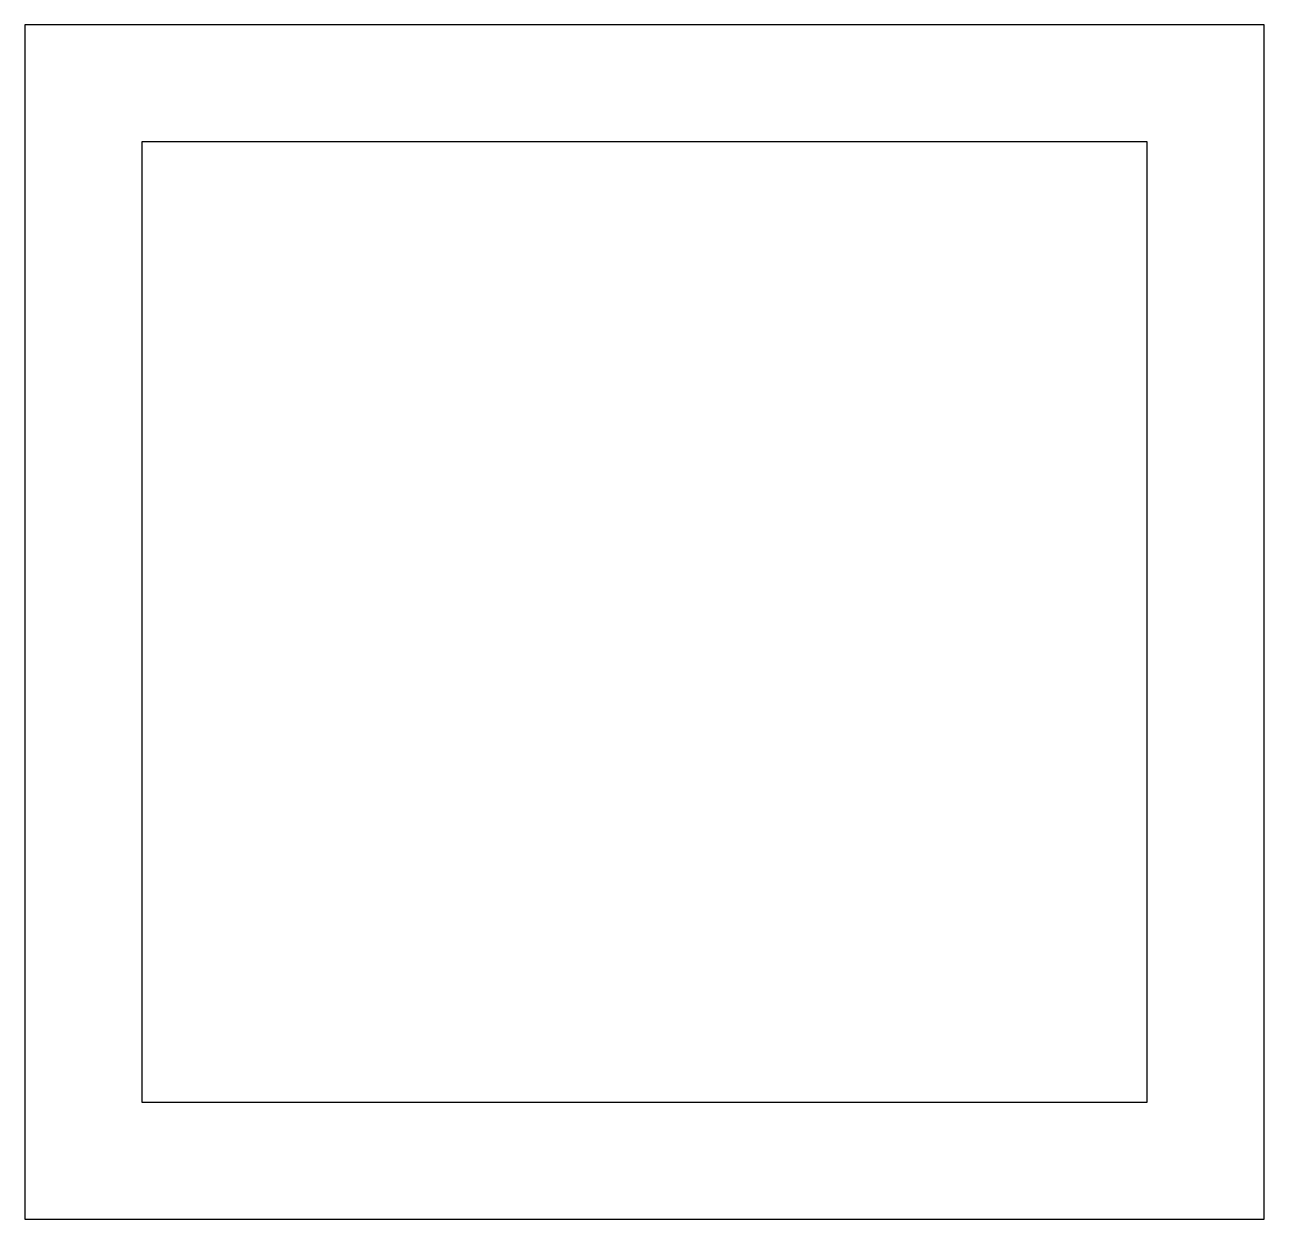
# Model space of a CAD drawing. Header units: millimetres. Extents: x -261 to 2502, y -261 to 2400.
import ezdxf

# ---------------------------------------------------------------- set-up
doc = ezdxf.new("R2010")
doc.units = ezdxf.units.MM
doc.layers.add('PP-BEAM', color=7, linetype='Continuous')

msp = doc.modelspace()

# ---------------------------------------------------------------- linework, layer by layer
at = {"layer": 'PP-BEAM'}
for points in [[(-260.7, -260.7), (2501.9, -260.7), (2501.9, 2400.1), (-260.7, 2400.1)], [(0, 0), (2241.3, 0), (2241.3, 2139.4), (0, 2139.4)]]:
    msp.add_lwpolyline(points, close=True, dxfattribs=at)

doc.saveas('drawing.dxf')
